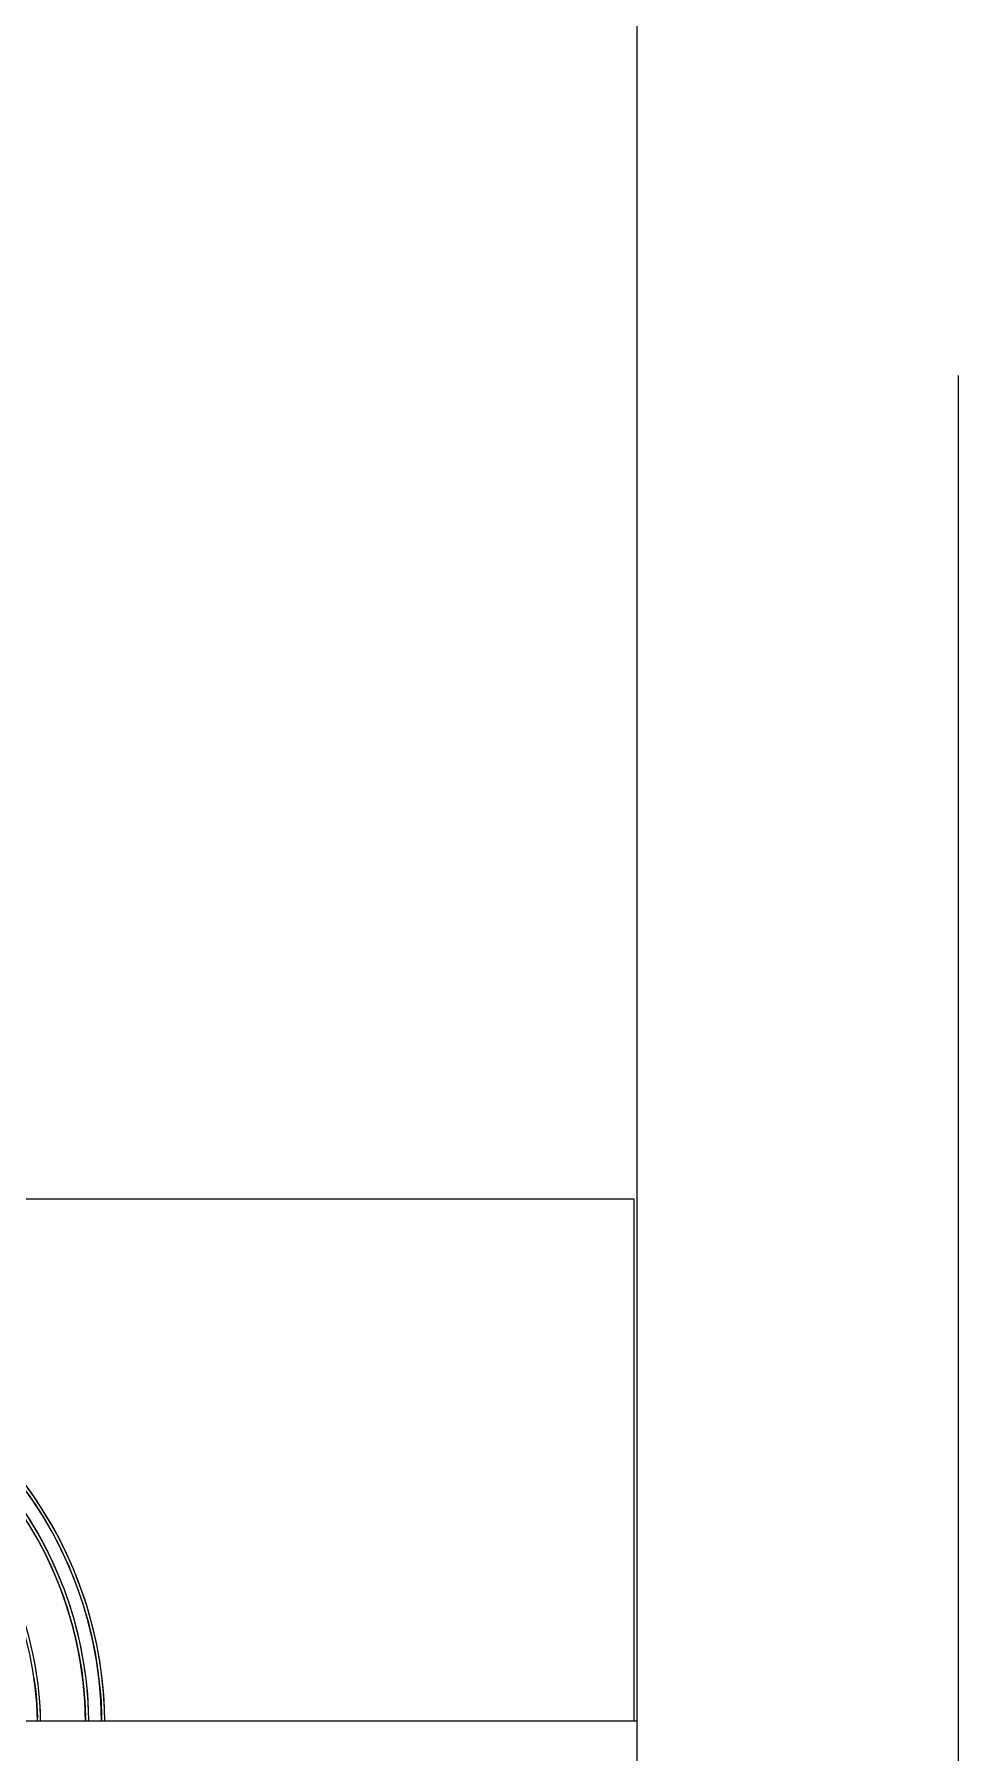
# Model space of a CAD drawing. Header units: millimetres. Extents: x -2100 to 124761, y -10432 to 93550.
# Drawn here: x 26275 to 26850, y 78280 to 79349 of the extents above; entities that cross this region are included whole.
import ezdxf

# ---------------------------------------------------------------- set-up
doc = ezdxf.new("R2010")
doc.units = ezdxf.units.MM
doc.linetypes.add('Centre', pattern=[31.75, 6.35, -4.7625, 15.875, -4.7625])
for name, color, linetype, lineweight in [('M-EQPM', 44, 'Continuous', 5), ('NET-THAY', 2, 'Continuous', 9), ('TRUC', 225, 'Continuous', 5)]:
    doc.layers.add(name, color=color, linetype=linetype, lineweight=lineweight)

# ---------------------------------------------------------------- blocks, each defined once
blk = doc.blocks.new('ALB-AC MAY LANH - Generic _Without Brackets_-1836009-MẶT ĐỨNG TRỤC A-Q')
at = {"layer": 'M-EQPM'}
for p, q in [((25777.8, 22525), (26647.8, 22525)), ((26647.8, 22525), (26647.8, 22200))]:
    blk.add_line(p, q, dxfattribs=at)
at = {"layer": 'M-EQPM', "flags": 128}
for points in [[(26318.8, 22200), (26318.6, 22207.5), (26318, 22217.6), (26317, 22227.5), (26315.6, 22237.5), (26313.8, 22247.4), (26311.6, 22257.2), (26309.1, 22266.9), (26306.1, 22276.5), (26302.7, 22285.9), (26299, 22295.2), (26294.9, 22304.4), (26290.5, 22313.4), (26285.7, 22322.2), (26280.5, 22330.8), (26275, 22339.2), (26269.2, 22347.4)], [(26318.8, 22200), (26318.6, 22207.5), (26318, 22217.6), (26317, 22227.5), (26315.6, 22237.5), (26313.8, 22247.4), (26311.6, 22257.2), (26309.1, 22266.9), (26306.1, 22276.5), (26302.7, 22285.9), (26299, 22295.2), (26294.9, 22304.4), (26290.5, 22313.4), (26285.7, 22322.2), (26280.5, 22330.8), (26275, 22339.2), (26269.2, 22347.4)], [(26318.8, 22200), (26318.6, 22207.5), (26318, 22217.6), (26317, 22227.5), (26315.6, 22237.5), (26313.8, 22247.4), (26311.6, 22257.2), (26309.1, 22266.9), (26306.1, 22276.5), (26302.7, 22285.9), (26299, 22295.2), (26294.9, 22304.4), (26290.5, 22313.4), (26285.7, 22322.2), (26280.5, 22330.8), (26275, 22339.2), (26269.2, 22347.4)], [(26318.8, 22200), (26318.6, 22207.5), (26318, 22217.6), (26317, 22227.5), (26315.6, 22237.5), (26313.8, 22247.4), (26311.6, 22257.2), (26309.1, 22266.9), (26306.1, 22276.5), (26302.7, 22285.9), (26299, 22295.2), (26294.9, 22304.4), (26290.5, 22313.4), (26285.7, 22322.2), (26280.5, 22330.8), (26275, 22339.2), (26269.2, 22347.4)], [(26318.8, 22200), (26318.6, 22207.5), (26318, 22217.6), (26317, 22227.5), (26315.6, 22237.5), (26313.8, 22247.4), (26311.6, 22257.2), (26309.1, 22266.9), (26306.1, 22276.5), (26302.7, 22285.9), (26299, 22295.2), (26294.9, 22304.4), (26290.5, 22313.4), (26285.7, 22322.2), (26280.5, 22330.8), (26275, 22339.2), (26269.2, 22347.4)], [(26318.8, 22200), (26318.6, 22207.5), (26318, 22217.6), (26317, 22227.5), (26315.6, 22237.5), (26313.8, 22247.4), (26311.6, 22257.2), (26309.1, 22266.9), (26306.1, 22276.5), (26302.7, 22285.9), (26299, 22295.2), (26294.9, 22304.4), (26290.5, 22313.4), (26285.7, 22322.2), (26280.5, 22330.8), (26275, 22339.2), (26269.2, 22347.4)], [(26318.8, 22200), (26318.6, 22207.5), (26318, 22217.6), (26317, 22227.5), (26315.6, 22237.5), (26313.8, 22247.4), (26311.6, 22257.2), (26309.1, 22266.9), (26306.1, 22276.5), (26302.7, 22285.9), (26299, 22295.2), (26294.9, 22304.4), (26290.5, 22313.4), (26285.7, 22322.2), (26280.5, 22330.8), (26275, 22339.2), (26269.2, 22347.4)], [(26318.8, 22200), (26318.6, 22207.5), (26318, 22217.6), (26317, 22227.5), (26315.6, 22237.5), (26313.8, 22247.4), (26311.6, 22257.2), (26309.1, 22266.9), (26306.1, 22276.5), (26302.7, 22285.9), (26299, 22295.2), (26294.9, 22304.4), (26290.5, 22313.4), (26285.7, 22322.2), (26280.5, 22330.8), (26275, 22339.2), (26269.2, 22347.4)], [(26270.3, 22342.5), (26275.9, 22334.3), (26281.2, 22325.9), (26286.2, 22317.2), (26290.8, 22308.4), (26295, 22299.4), (26298.9, 22290.2), (26302.4, 22280.9), (26305.6, 22271.5), (26308.4, 22261.9), (26310.7, 22252.2), (26312.7, 22242.5), (26314.3, 22232.6), (26315.5, 22222.8), (26316.4, 22212.8), (26316.8, 22202.9), (26316.8, 22200)], [(26308.8, 22200), (26308.6, 22207.1), (26308.1, 22216.8), (26307.1, 22226.4), (26305.8, 22235.9), (26304, 22245.4), (26301.9, 22254.8), (26299.4, 22264.1), (26296.6, 22273.3), (26293.4, 22282.4), (26289.8, 22291.3), (26285.9, 22300.2), (26281.6, 22308.8), (26277, 22317.2), (26272, 22325.5)], [(26272.6, 22320.7), (26277.4, 22312.4), (26281.8, 22303.9), (26285.9, 22295.3), (26289.6, 22286.5), (26293, 22277.6), (26296, 22268.5), (26298.7, 22259.3), (26301, 22250), (26302.9, 22240.7), (26304.4, 22231.2), (26305.6, 22221.7), (26306.4, 22212.2), (26306.8, 22202.7), (26306.8, 22200)], [(26278.8, 22200), (26278.7, 22205.9), (26278.2, 22214.4), (26277.3, 22222.8), (26276.1, 22231.1), (26274.6, 22239.4)], [(26270.3, 22342.5), (26275.9, 22334.3), (26281.2, 22325.9), (26286.2, 22317.2), (26290.8, 22308.4), (26295, 22299.4), (26298.9, 22290.2), (26302.4, 22280.9), (26305.6, 22271.5), (26308.4, 22261.9), (26310.7, 22252.2), (26312.7, 22242.5), (26314.3, 22232.6), (26315.5, 22222.8), (26316.4, 22212.8), (26316.8, 22202.9), (26316.8, 22200)], [(26270.3, 22342.5), (26275.9, 22334.3), (26281.2, 22325.9), (26286.2, 22317.2), (26290.8, 22308.4), (26295, 22299.4), (26298.9, 22290.2), (26302.4, 22280.9), (26305.6, 22271.5), (26308.4, 22261.9), (26310.7, 22252.2), (26312.7, 22242.5), (26314.3, 22232.6), (26315.5, 22222.8), (26316.4, 22212.8), (26316.8, 22202.9), (26316.8, 22200)], [(26270.3, 22342.5), (26275.9, 22334.3), (26281.2, 22325.9), (26286.2, 22317.2), (26290.8, 22308.4), (26295, 22299.4), (26298.9, 22290.2), (26302.4, 22280.9), (26305.6, 22271.5), (26308.4, 22261.9), (26310.7, 22252.2), (26312.7, 22242.5), (26314.3, 22232.6), (26315.5, 22222.8), (26316.4, 22212.8), (26316.8, 22202.9), (26316.8, 22200)], [(26270.3, 22342.5), (26275.9, 22334.3), (26281.2, 22325.9), (26286.2, 22317.2), (26290.8, 22308.4), (26295, 22299.4), (26298.9, 22290.2), (26302.4, 22280.9), (26305.6, 22271.5), (26308.4, 22261.9), (26310.7, 22252.2), (26312.7, 22242.5), (26314.3, 22232.6), (26315.5, 22222.8), (26316.4, 22212.8), (26316.8, 22202.9), (26316.8, 22200)], [(26270.3, 22342.5), (26275.9, 22334.3), (26281.2, 22325.9), (26286.2, 22317.2), (26290.8, 22308.4), (26295, 22299.4), (26298.9, 22290.2), (26302.4, 22280.9), (26305.6, 22271.5), (26308.4, 22261.9), (26310.7, 22252.2), (26312.7, 22242.5), (26314.3, 22232.6), (26315.5, 22222.8), (26316.4, 22212.8), (26316.8, 22202.9), (26316.8, 22200)], [(26270.3, 22342.5), (26275.9, 22334.3), (26281.2, 22325.9), (26286.2, 22317.2), (26290.8, 22308.4), (26295, 22299.4), (26298.9, 22290.2), (26302.4, 22280.9), (26305.6, 22271.5), (26308.4, 22261.9), (26310.7, 22252.2), (26312.7, 22242.5), (26314.3, 22232.6), (26315.5, 22222.8), (26316.4, 22212.8), (26316.8, 22202.9), (26316.8, 22200)], [(26270.3, 22342.5), (26275.9, 22334.3), (26281.2, 22325.9), (26286.2, 22317.2), (26290.8, 22308.4), (26295, 22299.4), (26298.9, 22290.2), (26302.4, 22280.9), (26305.6, 22271.5), (26308.4, 22261.9), (26310.7, 22252.2), (26312.7, 22242.5), (26314.3, 22232.6), (26315.5, 22222.8), (26316.4, 22212.8), (26316.8, 22202.9), (26316.8, 22200)], [(26274.7, 22227), (26275.8, 22218.7), (26276.4, 22210.4), (26276.8, 22202)]]:
    blk.add_lwpolyline(points, dxfattribs=at)
at = {"layer": 'M-EQPM'}
for radius, start, end in [(249, 0.5801, 179.4199), (249, 0.5801, 179.4199), (249, 0.5801, 179.4199), (249, 0.5801, 179.4199), (249, 0.5801, 179.4199), (249, 0.5801, 179.4199), (249, 0.5801, 179.4199), (249, 0.5801, 179.4199), (239, 0.6044, 179.3956), (241, 20.9119, 159.0881), (251, 0.5755, 59.5569), (251, 0.5755, 59.5569), (251, 0.5755, 59.5569), (251, 0.5755, 59.5569), (251, 0.5755, 59.5569), (251, 0.5755, 59.5569), (251, 0.5755, 59.5569), (251, 0.5755, 59.5569), (209, 0.6921, 179.3079), (211, 8.8553, 73.1174), (239, 6.4286, 44.7598), (241, 20.9119, 44.7618), (241, 5.6355, 18.6957), (241, 5.6355, 18.6957), (211, 0.6855, 5.7656), (241, 0.5994, 5.1959), (241, 0.5994, 5.1959), (239, 0.6044, 3.8357)]:
    blk.add_arc((26067.8, 22197.5), radius, start, end, dxfattribs=at)
blk = doc.blocks.new('A$C26D738F4')
at = {"layer": 'NET-THAY'}
blk.add_line((20086.8, -300), (21036.8, -300), dxfattribs=at)
blk.add_lwpolyline([(20086.8, 50), (20086.8, -2650)], dxfattribs=at)
at = {"layer": 'M-EQPM', "rotation": 180}
blk.add_blockref('ALB-AC MAY LANH - Generic _Without Brackets_-1836009-MẶT ĐỨNG TRỤC A-Q', (46736.8, 21900), dxfattribs=at)

msp = doc.modelspace()

# ---------------------------------------------------------------- linework, layer by layer
at = {"layer": 'TRUC', "linetype": 'Centre', "ltscale": 75}
msp.add_line((26849.9, -3849.3), (26849.9, 93540.4), dxfattribs=at)

# ---------------------------------------------------------------- block references
at = {"layer": 'NET-THAY', "rotation": 180}
msp.add_blockref('A$C26D738F4', (46736.8, 78000), dxfattribs=at)

doc.saveas('drawing.dxf')
